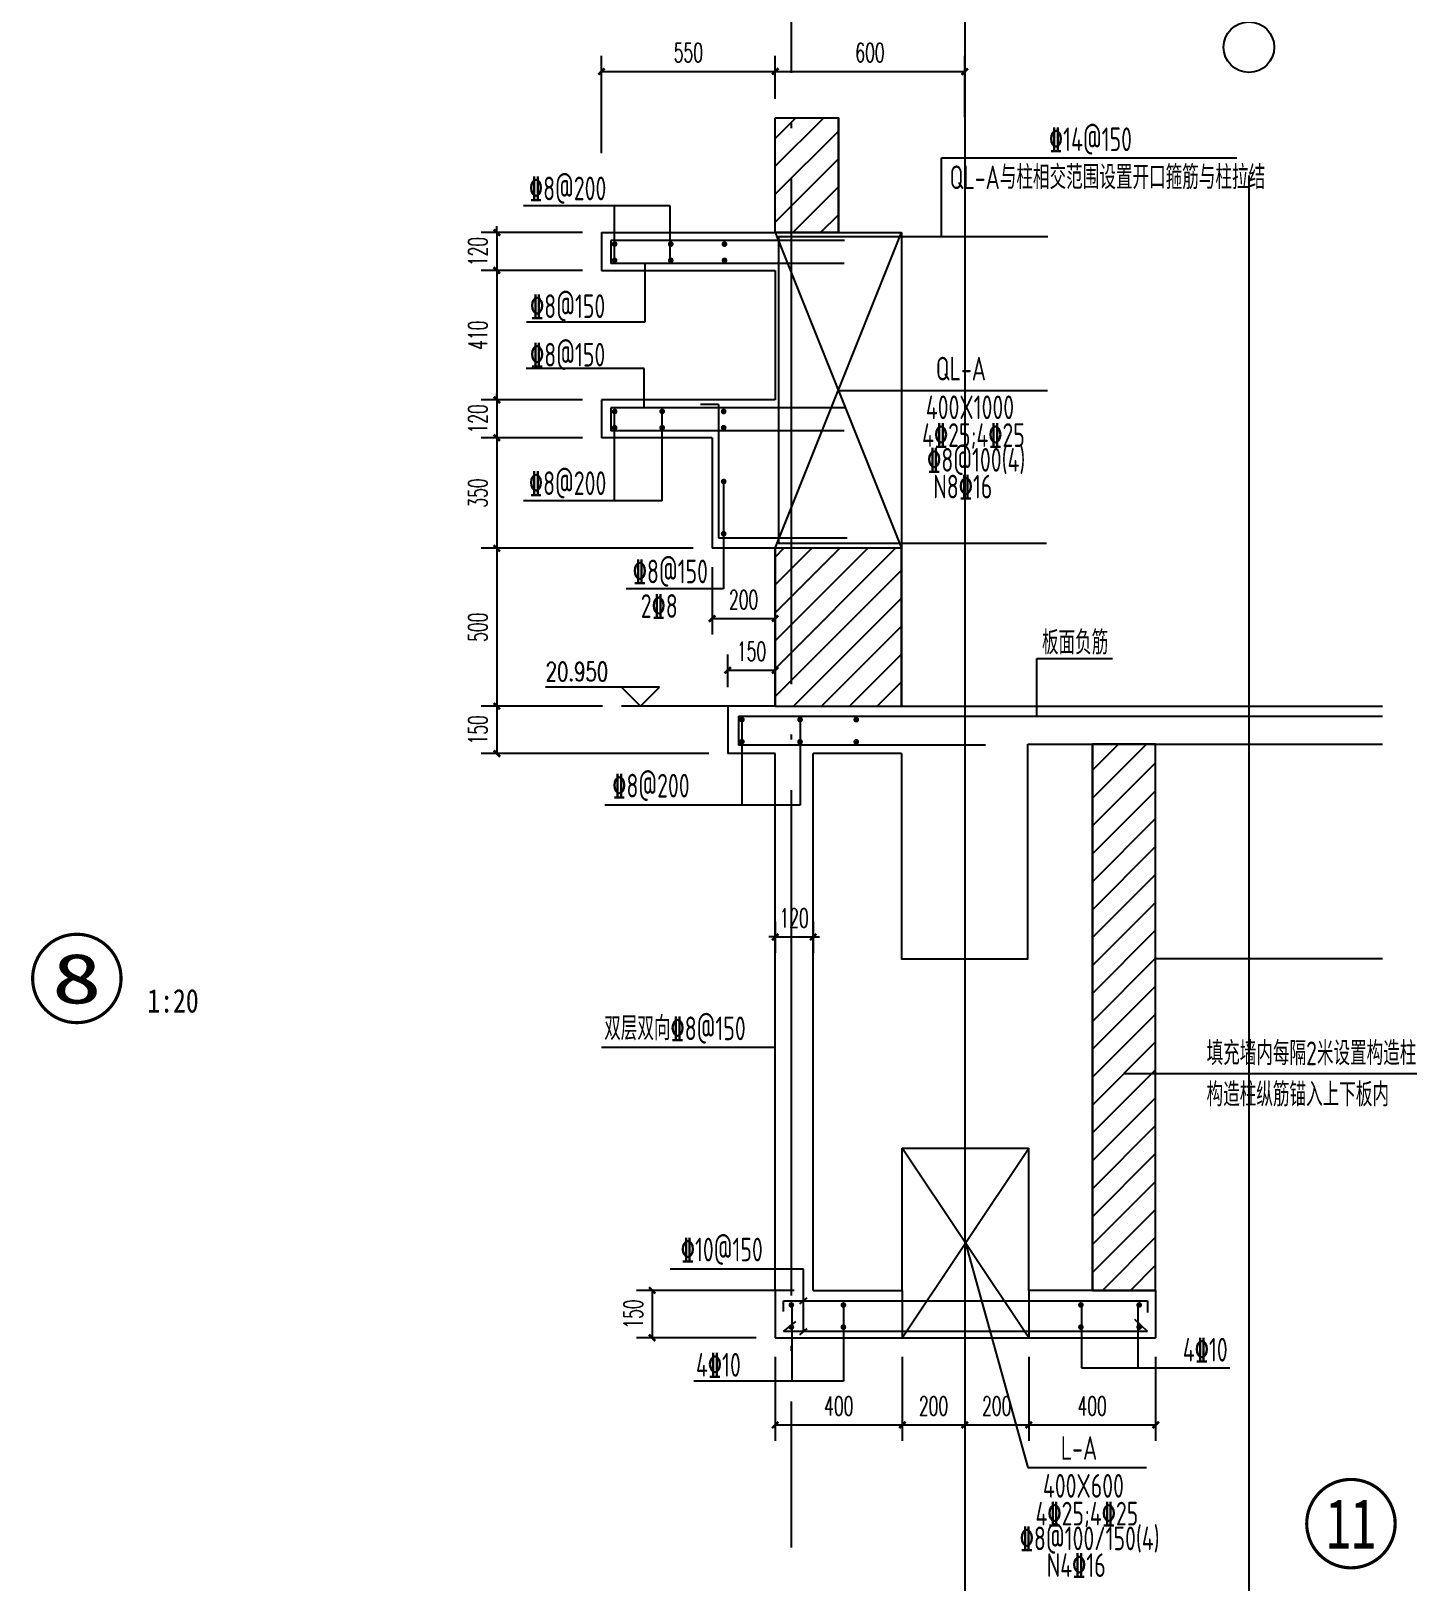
# Model space of a CAD drawing. Extents: x 0 to 125661, y -104936 to 8656.
# Drawn here: x 33861 to 38248, y -8925 to -4013 of the extents above; entities that cross this region are included whole.
import ezdxf
from ezdxf.enums import TextEntityAlignment as Align

# ---------------------------------------------------------------- set-up
doc = ezdxf.new("R2010")
doc.units = 0
doc.header["$LTSCALE"] = 800
doc.header["$MEASUREMENT"] = 0
doc.linetypes.add('DOTE', pattern=[2.42, 2, -0.2, 0.02, -0.2])
doc.layers.get('0').update_dxf_attribs({"linetype": 'CONTINUOUS'})
doc.layers.get('Defpoints').update_dxf_attribs({"color": 1, "linetype": 'CONTINUOUS'})
for name, color, linetype in [('3-ban', 84, 'CONTINUOUS'), ('AXIS', 3, 'CONTINUOUS'), ('AXIS_TEXT', 7, 'CONTINUOUS'), ('DIM_ELEV', 3, 'CONTINUOUS'), ('DIM_IDEN', 3, 'CONTINUOUS'), ('DOTE', 28, 'CONTINUOUS'), ('PUB_HATCH', 8, 'CONTINUOUS'), ('PUB_TEXT', 7, 'CONTINUOUS'), ('R', 1, 'CONTINUOUS'), ('WALL', 50, 'CONTINUOUS')]:
    doc.layers.add(name, color=color, linetype=linetype)
doc.styles.add('_TCH_DIM', font='SIMPLEX', dxfattribs={"bigfont": 'GBCBIG'})
doc.styles.add('COMPLEX', font='COMPLEX')
doc.styles.add('DIM_FONT', font='SIMPLEX.shx', dxfattribs={"width": 0.6})
doc.styles.add('ht', font='SIMHEI.TTF')
doc.styles.add('TSSD_Rein', font='tssdeng.shx', dxfattribs={"width": 0.7, "bigfont": 'hztxt.shx'})
doc.styles.add('房间名称', font='SIMHEI.TTF', dxfattribs={"width": 0.8})
doc.dimstyles.new('DIMN20', dxfattribs={"dimscale": 0.2, "dimtxt": 300, "dimasz": 100, "dimexe": 250, "dimexo": 300, "dimgap": 150, "dimtad": 1, "dimdec": 0, "dimzin": 0, "dimdsep": 46, "dimtxsty": 'DIM_FONT', "dimblk": 'ARCHTICK', "dimcen": 0.09, "dimclrt": 7, "dimazin": 2, "dimtfac": 1, "dimtdec": 0, "dimtix": 1, "dimtmove": 2, "dimatfit": 3, "dimfxl": 0, "dimtolj": 1, "dimtzin": 0, "dimarcsym": 0})

# ---------------------------------------------------------------- blocks, each defined once
blk = doc.blocks.new('_AXISO')
blk.add_circle((0, 0), 0.5)
at = {"layer": 'AXIS_TEXT', "style": 'COMPLEX', "width": 1.041667}
blk.add_attdef('A', text='', height=0.56, dxfattribs=at).set_placement((-0.25, -0.28), (0.25, -0.28), align=Align.FIT)
blk = doc.blocks.new('_ArchTick')
at = {"color": 0, "linetype": 'ByBlock', "const_width": 0.4}
blk.add_lwpolyline([(-0.5, -0.5), (0.5, 0.5)], dxfattribs=at)
blk = doc.blocks.new('*D56')
at = {"layer": '3-ban', "color": 0, "lineweight": -2}
for p, q in [((35606.8, -4651.7), (35285.4, -4651.7)), ((35335.4, -4651.7), (35335.4, -4631.7)), ((35335.4, -4651.7), (35335.4, -4771.7)), ((35606.8, -4771.7), (35285.4, -4771.7)), ((35335.4, -4771.7), (35335.4, -4791.7))]:
    blk.add_line(p, q, dxfattribs=at)
at = {"layer": 'Defpoints', "color": 0}
for p in [(35666.8, -4651.7), (35335.4, -4771.7), (35666.8, -4771.7)]:
    blk.add_point(p, dxfattribs=at)
at = {"layer": '3-ban', "color": 0, "lineweight": -2, "xscale": 20, "yscale": 20, "zscale": 20}
for p, rotation in [((35335.4, -4651.7), 270), ((35335.4, -4771.7), 90)]:
    blk.add_blockref('_ArchTick', p, dxfattribs=dict(at, rotation=rotation))
at = {"layer": '3-ban', "color": 7, "insert": (35275.4, -4711.7), "char_height": 60, "attachment_point": 5, "rotation": 90, "style": 'DIM_FONT'}
blk.add_mtext('\\A1;120', dxfattribs=at)
blk = doc.blocks.new('*D57')
at = {"layer": '3-ban', "color": 0, "lineweight": -2}
for p, q in [((35606.8, -4771.7), (35285.4, -4771.7)), ((35335.4, -4771.7), (35335.4, -5181.7)), ((35606.8, -5181.7), (35285.4, -5181.7))]:
    blk.add_line(p, q, dxfattribs=at)
at = {"layer": 'Defpoints', "color": 0}
for p in [(35666.8, -4771.7), (35335.4, -5181.7), (35666.8, -5181.7)]:
    blk.add_point(p, dxfattribs=at)
at = {"layer": '3-ban', "color": 0, "lineweight": -2, "xscale": 20, "yscale": 20, "zscale": 20}
for p, rotation in [((35335.4, -4771.7), 90), ((35335.4, -5181.7), 270)]:
    blk.add_blockref('_ArchTick', p, dxfattribs=dict(at, rotation=rotation))
at = {"layer": '3-ban', "color": 7, "insert": (35275.4, -4976.7), "char_height": 60, "attachment_point": 5, "rotation": 90, "style": 'DIM_FONT'}
blk.add_mtext('\\A1;410', dxfattribs=at)
blk = doc.blocks.new('*D58')
at = {"layer": '3-ban', "color": 0, "lineweight": -2}
for p, q in [((35606.8, -5181.7), (35285.4, -5181.7)), ((35335.4, -5181.7), (35335.4, -5161.7)), ((35335.4, -5181.7), (35335.4, -5301.7)), ((35606.8, -5301.7), (35285.4, -5301.7)), ((35335.4, -5301.7), (35335.4, -5321.7))]:
    blk.add_line(p, q, dxfattribs=at)
at = {"layer": 'Defpoints', "color": 0}
for p in [(35666.8, -5181.7), (35335.4, -5301.7), (35666.8, -5301.7)]:
    blk.add_point(p, dxfattribs=at)
at = {"layer": '3-ban', "color": 0, "lineweight": -2, "xscale": 20, "yscale": 20, "zscale": 20}
for p, rotation in [((35335.4, -5181.7), 270), ((35335.4, -5301.7), 90)]:
    blk.add_blockref('_ArchTick', p, dxfattribs=dict(at, rotation=rotation))
at = {"layer": '3-ban', "color": 7, "insert": (35275.4, -5241.7), "char_height": 60, "attachment_point": 5, "rotation": 90, "style": 'DIM_FONT'}
blk.add_mtext('\\A1;120', dxfattribs=at)
blk = doc.blocks.new('*D59')
at = {"layer": '3-ban', "color": 0, "lineweight": -2}
for p, q in [((35606.8, -5301.7), (35285.4, -5301.7)), ((35335.4, -5301.7), (35335.4, -5651.7)), ((35956.8, -5651.7), (35285.4, -5651.7))]:
    blk.add_line(p, q, dxfattribs=at)
at = {"layer": 'Defpoints', "color": 0}
for p in [(35666.8, -5301.7), (35335.4, -5651.7), (36016.8, -5651.7)]:
    blk.add_point(p, dxfattribs=at)
at = {"layer": '3-ban', "color": 0, "lineweight": -2, "xscale": 20, "yscale": 20, "zscale": 20}
for p, rotation in [((35335.4, -5301.7), 90), ((35335.4, -5651.7), 270)]:
    blk.add_blockref('_ArchTick', p, dxfattribs=dict(at, rotation=rotation))
at = {"layer": '3-ban', "color": 7, "insert": (35275.4, -5476.7), "char_height": 60, "attachment_point": 5, "rotation": 90, "style": 'DIM_FONT'}
blk.add_mtext('\\A1;350', dxfattribs=at)
blk = doc.blocks.new('*D60')
at = {"layer": '3-ban', "color": 0, "lineweight": -2}
for p, q in [((35666.8, -4400.3), (35666.8, -4091.6)), ((36216.8, -4228.1), (36216.8, -4091.6)), ((35666.8, -4141.6), (36216.8, -4141.6))]:
    blk.add_line(p, q, dxfattribs=at)
at = {"layer": 'Defpoints', "color": 0}
for p in [(36216.8, -4141.6), (36216.8, -4288.1), (35666.8, -4460.3)]:
    blk.add_point(p, dxfattribs=at)
at = {"layer": '3-ban', "color": 0, "lineweight": -2, "xscale": 20, "yscale": 20, "zscale": 20, "rotation": 180}
blk.add_blockref('_ArchTick', (35666.8, -4141.6), dxfattribs=at)
at = {"layer": '3-ban', "color": 0, "lineweight": -2, "xscale": 20, "yscale": 20, "zscale": 20}
blk.add_blockref('_ArchTick', (36216.8, -4141.6), dxfattribs=at)
at = {"layer": '3-ban', "color": 7, "insert": (35941.8, -4081.6), "char_height": 60, "attachment_point": 5, "style": 'DIM_FONT'}
blk.add_mtext('\\A1;550', dxfattribs=at)
blk = doc.blocks.new('*D61')
at = {"layer": '3-ban', "color": 0, "lineweight": -2}
for p, q in [((36216.8, -4228.1), (36216.8, -4091.6)), ((36816.8, -4285.3), (36816.8, -4091.6)), ((36216.8, -4141.6), (36816.8, -4141.6))]:
    blk.add_line(p, q, dxfattribs=at)
at = {"layer": 'Defpoints', "color": 0}
for p in [(36816.8, -4141.6), (36216.8, -4288.1), (36816.8, -4345.3)]:
    blk.add_point(p, dxfattribs=at)
at = {"layer": '3-ban', "color": 0, "lineweight": -2, "xscale": 20, "yscale": 20, "zscale": 20, "rotation": 180}
blk.add_blockref('_ArchTick', (36216.8, -4141.6), dxfattribs=at)
at = {"layer": '3-ban', "color": 0, "lineweight": -2, "xscale": 20, "yscale": 20, "zscale": 20}
blk.add_blockref('_ArchTick', (36816.8, -4141.6), dxfattribs=at)
at = {"layer": '3-ban', "color": 7, "insert": (36516.8, -4081.6), "char_height": 60, "attachment_point": 5, "style": 'DIM_FONT'}
blk.add_mtext('\\A1;600', dxfattribs=at)
blk = doc.blocks.new('*D62')
at = {"layer": '3-ban', "color": 0, "lineweight": -2}
for p, q in [((36016.8, -5711.7), (36016.8, -5924.1)), ((36216.8, -5711.7), (36216.8, -5924.1)), ((36016.8, -5874.1), (36216.8, -5874.1))]:
    blk.add_line(p, q, dxfattribs=at)
at = {"layer": 'Defpoints', "color": 0}
for p in [(36016.8, -5651.7), (36216.8, -5651.7), (36216.8, -5874.1)]:
    blk.add_point(p, dxfattribs=at)
at = {"layer": '3-ban', "color": 0, "lineweight": -2, "xscale": 20, "yscale": 20, "zscale": 20, "rotation": 180}
blk.add_blockref('_ArchTick', (36016.8, -5874.1), dxfattribs=at)
at = {"layer": '3-ban', "color": 0, "lineweight": -2, "xscale": 20, "yscale": 20, "zscale": 20}
blk.add_blockref('_ArchTick', (36216.8, -5874.1), dxfattribs=at)
at = {"layer": '3-ban', "color": 7, "insert": (36116.8, -5814.1), "char_height": 60, "attachment_point": 5, "style": 'DIM_FONT'}
blk.add_mtext('\\A1;200', dxfattribs=at)
blk = doc.blocks.new('*D63')
at = {"layer": '3-ban', "color": 0, "lineweight": -2}
for p, q in [((35651, -5651.7), (35285.4, -5651.7)), ((35335.4, -5651.7), (35335.4, -6151.7)), ((35670, -6151.7), (35285.4, -6151.7))]:
    blk.add_line(p, q, dxfattribs=at)
at = {"layer": 'Defpoints', "color": 0}
for p in [(35711, -5651.7), (35335.4, -6151.7), (35730, -6151.7)]:
    blk.add_point(p, dxfattribs=at)
at = {"layer": '3-ban', "color": 0, "lineweight": -2, "xscale": 20, "yscale": 20, "zscale": 20}
for p, rotation in [((35335.4, -5651.7), 90), ((35335.4, -6151.7), 270)]:
    blk.add_blockref('_ArchTick', p, dxfattribs=dict(at, rotation=rotation))
at = {"layer": '3-ban', "color": 7, "insert": (35275.4, -5901.7), "char_height": 60, "attachment_point": 5, "rotation": 90, "style": 'DIM_FONT'}
blk.add_mtext('\\A1;500', dxfattribs=at)
blk = doc.blocks.new('*D64')
at = {"layer": '3-ban', "color": 0, "lineweight": -2}
for p, q in [((35670, -6151.7), (35285.4, -6151.7)), ((35335.4, -6151.7), (35335.4, -6301.7)), ((36006.8, -6301.7), (35285.4, -6301.7))]:
    blk.add_line(p, q, dxfattribs=at)
at = {"layer": 'Defpoints', "color": 0}
for p in [(35730, -6151.7), (35335.4, -6301.7), (36066.8, -6301.7)]:
    blk.add_point(p, dxfattribs=at)
at = {"layer": '3-ban', "color": 0, "lineweight": -2, "xscale": 20, "yscale": 20, "zscale": 20}
for p, rotation in [((35335.4, -6151.7), 90), ((35335.4, -6301.7), 270)]:
    blk.add_blockref('_ArchTick', p, dxfattribs=dict(at, rotation=rotation))
at = {"layer": '3-ban', "color": 7, "insert": (35275.4, -6226.7), "char_height": 60, "attachment_point": 5, "rotation": 90, "style": 'DIM_FONT'}
blk.add_mtext('\\A1;150', dxfattribs=at)
blk = doc.blocks.new('*D65')
at = {"layer": '3-ban', "color": 0, "lineweight": -2}
for p, q in [((36066.8, -6091.7), (36066.8, -5987.9)), ((36216.8, -6091.7), (36216.8, -5987.9)), ((36066.8, -6037.9), (36216.8, -6037.9))]:
    blk.add_line(p, q, dxfattribs=at)
at = {"layer": 'Defpoints', "color": 0}
for p in [(36216.8, -6037.9), (36066.8, -6151.7), (36216.8, -6151.7)]:
    blk.add_point(p, dxfattribs=at)
at = {"layer": '3-ban', "color": 0, "lineweight": -2, "xscale": 20, "yscale": 20, "zscale": 20, "rotation": 180}
blk.add_blockref('_ArchTick', (36066.8, -6037.9), dxfattribs=at)
at = {"layer": '3-ban', "color": 0, "lineweight": -2, "xscale": 20, "yscale": 20, "zscale": 20}
blk.add_blockref('_ArchTick', (36216.8, -6037.9), dxfattribs=at)
at = {"layer": '3-ban', "color": 7, "insert": (36141.8, -5977.9), "char_height": 60, "attachment_point": 5, "style": 'DIM_FONT'}
blk.add_mtext('\\A1;150', dxfattribs=at)
blk = doc.blocks.new('*D66')
at = {"layer": '3-ban', "color": 0, "lineweight": -2}
for p, q in [((36216.8, -8211.7), (36216.8, -8477.8)), ((36619.2, -8211.7), (36619.2, -8477.8)), ((36216.8, -8427.8), (36619.2, -8427.8))]:
    blk.add_line(p, q, dxfattribs=at)
at = {"layer": 'Defpoints', "color": 0}
for p in [(36216.8, -8151.7), (36619.2, -8151.7), (36619.2, -8427.8)]:
    blk.add_point(p, dxfattribs=at)
at = {"layer": '3-ban', "color": 0, "lineweight": -2, "xscale": 20, "yscale": 20, "zscale": 20, "rotation": 180}
blk.add_blockref('_ArchTick', (36216.8, -8427.8), dxfattribs=at)
at = {"layer": '3-ban', "color": 0, "lineweight": -2, "xscale": 20, "yscale": 20, "zscale": 20}
blk.add_blockref('_ArchTick', (36619.2, -8427.8), dxfattribs=at)
at = {"layer": '3-ban', "color": 7, "insert": (36418, -8367.8), "char_height": 60, "attachment_point": 5, "style": 'DIM_FONT'}
blk.add_mtext('\\A1;400', dxfattribs=at)
blk = doc.blocks.new('*D67')
at = {"layer": '3-ban', "color": 0, "lineweight": -2}
for p, q in [((36619.2, -8211.7), (36619.2, -8477.8)), ((36816.8, -8260.7), (36816.8, -8477.8)), ((36619.2, -8427.8), (36816.8, -8427.8))]:
    blk.add_line(p, q, dxfattribs=at)
at = {"layer": 'Defpoints', "color": 0}
for p in [(36619.2, -8151.7), (36816.8, -8200.7), (36816.8, -8427.8)]:
    blk.add_point(p, dxfattribs=at)
at = {"layer": '3-ban', "color": 0, "lineweight": -2, "xscale": 20, "yscale": 20, "zscale": 20, "rotation": 180}
blk.add_blockref('_ArchTick', (36619.2, -8427.8), dxfattribs=at)
at = {"layer": '3-ban', "color": 0, "lineweight": -2, "xscale": 20, "yscale": 20, "zscale": 20}
blk.add_blockref('_ArchTick', (36816.8, -8427.8), dxfattribs=at)
at = {"layer": '3-ban', "color": 7, "insert": (36718, -8367.8), "char_height": 60, "attachment_point": 5, "style": 'DIM_FONT'}
blk.add_mtext('\\A1;200', dxfattribs=at)
blk = doc.blocks.new('*D68')
at = {"layer": '3-ban', "color": 0, "lineweight": -2}
for p, q in [((37019.2, -8211.7), (37019.2, -8477.8)), ((36816.8, -8260.7), (36816.8, -8477.8)), ((36816.8, -8427.8), (37019.2, -8427.8))]:
    blk.add_line(p, q, dxfattribs=at)
at = {"layer": 'Defpoints', "color": 0}
for p in [(37019.2, -8151.7), (36816.8, -8200.7), (37019.2, -8427.8)]:
    blk.add_point(p, dxfattribs=at)
at = {"layer": '3-ban', "color": 0, "lineweight": -2, "xscale": 20, "yscale": 20, "zscale": 20, "rotation": 180}
blk.add_blockref('_ArchTick', (36816.8, -8427.8), dxfattribs=at)
at = {"layer": '3-ban', "color": 0, "lineweight": -2, "xscale": 20, "yscale": 20, "zscale": 20}
blk.add_blockref('_ArchTick', (37019.2, -8427.8), dxfattribs=at)
at = {"layer": '3-ban', "color": 7, "insert": (36918, -8367.8), "char_height": 60, "attachment_point": 5, "style": 'DIM_FONT'}
blk.add_mtext('\\A1;200', dxfattribs=at)
blk = doc.blocks.new('*D69')
at = {"layer": '3-ban', "color": 0, "lineweight": -2}
for p, q in [((37019.2, -8211.7), (37019.2, -8477.8)), ((37421.2, -8211.7), (37421.2, -8477.8)), ((37019.2, -8427.8), (37421.2, -8427.8))]:
    blk.add_line(p, q, dxfattribs=at)
at = {"layer": 'Defpoints', "color": 0}
for p in [(37019.2, -8151.7), (37421.2, -8151.7), (37421.2, -8427.8)]:
    blk.add_point(p, dxfattribs=at)
at = {"layer": '3-ban', "color": 0, "lineweight": -2, "xscale": 20, "yscale": 20, "zscale": 20, "rotation": 180}
blk.add_blockref('_ArchTick', (37019.2, -8427.8), dxfattribs=at)
at = {"layer": '3-ban', "color": 0, "lineweight": -2, "xscale": 20, "yscale": 20, "zscale": 20}
blk.add_blockref('_ArchTick', (37421.2, -8427.8), dxfattribs=at)
at = {"layer": '3-ban', "color": 7, "insert": (37220.2, -8367.8), "char_height": 60, "attachment_point": 5, "style": 'DIM_FONT'}
blk.add_mtext('\\A1;400', dxfattribs=at)
blk = doc.blocks.new('*D327')
at = {"layer": '3-ban', "color": 0, "lineweight": -2}
for p, q in [((36216.8, -6833.7), (36216.8, -6932.6)), ((36336.8, -6833.7), (36336.8, -6932.6)), ((36216.8, -6882.6), (36196.8, -6882.6)), ((36216.8, -6882.6), (36336.8, -6882.6)), ((36336.8, -6882.6), (36356.8, -6882.6))]:
    blk.add_line(p, q, dxfattribs=at)
at = {"layer": 'Defpoints', "color": 0}
for p in [(36216.8, -6773.7), (36336.8, -6773.7), (36336.8, -6882.6)]:
    blk.add_point(p, dxfattribs=at)
at = {"layer": '3-ban', "color": 0, "lineweight": -2, "xscale": 20, "yscale": 20, "zscale": 20}
blk.add_blockref('_ArchTick', (36216.8, -6882.6), dxfattribs=at)
at = {"layer": '3-ban', "color": 0, "lineweight": -2, "xscale": 20, "yscale": 20, "zscale": 20, "rotation": 180}
blk.add_blockref('_ArchTick', (36336.8, -6882.6), dxfattribs=at)
at = {"layer": '3-ban', "color": 7, "insert": (36276.8, -6822.6), "char_height": 60, "attachment_point": 5, "style": 'DIM_FONT'}
blk.add_mtext('\\A1;120', dxfattribs=at)
blk = doc.blocks.new('*D569')
at = {"layer": '3-ban', "color": 0, "lineweight": -2}
for p, q in [((36276.8, -8001.7), (35777.3, -8001.7)), ((35827.3, -8001.7), (35827.3, -8151.7)), ((36156.8, -8151.7), (35777.3, -8151.7))]:
    blk.add_line(p, q, dxfattribs=at)
at = {"layer": 'Defpoints', "color": 0}
for p in [(36336.8, -8001.7), (35827.3, -8151.7), (36216.8, -8151.7)]:
    blk.add_point(p, dxfattribs=at)
at = {"layer": '3-ban', "color": 0, "lineweight": -2, "xscale": 20, "yscale": 20, "zscale": 20}
for p, rotation in [((35827.3, -8001.7), 90), ((35827.3, -8151.7), 270)]:
    blk.add_blockref('_ArchTick', p, dxfattribs=dict(at, rotation=rotation))
at = {"layer": '3-ban', "color": 7, "insert": (35767.3, -8076.7), "char_height": 60, "attachment_point": 5, "rotation": 90, "style": 'DIM_FONT'}
blk.add_mtext('\\A1;150', dxfattribs=at)

msp = doc.modelspace()

# ---------------------------------------------------------------- hatches: boundary and pattern name
at = {"layer": 'PUB_HATCH'}
h = msp.add_hatch(dxfattribs=at)
h.set_pattern_fill('ANSI31', color=8, scale=500, style=0)
h.paths.add_polyline_path([(36216.8, -4288.1), (36416.8, -4288.1), (36416.8, -4651.7), (36216.8, -4651.7)])
h = msp.add_hatch(dxfattribs=at)
h.set_pattern_fill('ANSI31', color=8, scale=500, style=0)
h.paths.add_polyline_path([(36216.8, -6151.7), (36616.8, -6151.7), (36616.8, -5651.7), (36216.8, -5651.7)])
h = msp.add_hatch(dxfattribs=at)
h.set_pattern_fill('ANSI31', color=8, scale=500, style=0)
h.paths.add_polyline_path([(37221.2, -8001.7), (37421.2, -8001.7), (37421.2, -6271.7), (37221.2, -6271.7)])

# ---------------------------------------------------------------- linework, layer by layer
msp.add_line((38138.8, -6951.7), (37421.2, -6951.7))
at = {"layer": '3-ban'}
for p, q in [((36216.8, -4651.7), (36216.8, -4288.1)), ((36216.8, -4288.1), (36416.8, -4288.1)), ((36416.8, -4651.7), (36416.8, -4288.1)), ((36742.9, -4665.2), (36742.9, -4415)), ((36742.9, -4415), (37677.7, -4415)), ((35884.5, -4567.4), (35419.6, -4567.4)), ((35708.4, -4739.8), (35708.4, -4567.4)), ((35884.5, -4739.8), (35884.5, -4567.4)), ((36216.8, -5651.7), (36616.8, -4651.7)), ((36216.8, -4651.7), (36616.8, -5651.7)), ((35803.9, -4749.7), (35803.9, -4935.8)), ((35803.9, -4935.8), (35429, -4935.8)), ((35802.3, -5082.5), (35428.3, -5082.5)), ((35802.3, -5207.2), (35802.3, -5082.5)), ((36416.8, -5151.7), (37079, -5151.7)), ((35708.4, -5500.8), (35708.4, -5215.7)), ((35859.2, -5500.8), (35859.2, -5215.7)), ((36053.6, -5439.9), (36053.6, -5780.2)), ((35859.2, -5500.8), (35419.6, -5500.8)), ((36216.8, -6151.7), (36216.8, -5651.7)), ((36616.8, -5651.7), (36616.8, -6151.7)), ((36053.6, -5780.2), (35744.8, -5780.2)), ((37044.8, -6183.2), (37044.8, -6001.1)), ((37044.8, -6001.1), (37284.3, -6001.1)), ((36134.5, -6151.7), (35730, -6151.7)), ((36111.3, -6189.7), (36111.3, -6465.5)), ((36295.7, -6189.7), (36295.7, -6465.5)), ((37221.2, -8001.7), (37221.2, -6271.7)), ((37421.2, -8001.7), (37421.2, -6271.7)), ((36295.7, -6465.5), (35677, -6465.5)), ((36216.8, -7232.4), (35667.3, -7232.4)), ((37321.2, -7315), (38248.4, -7315)), ((37019.2, -8151.7), (36619.2, -7551.7)), ((36619.2, -8151.7), (37019.2, -7551.7)), ((36819.2, -7851.7), (37016.6, -8562.7)), ((36306.1, -7934.1), (35884.4, -7934.1)), ((36306.1, -8132.4), (36306.1, -7934.1)), ((36619.2, -8001.7), (36619.2, -8151.7)), ((37019.2, -8001.7), (37019.2, -8151.7)), ((36269.2, -8043.4), (36269.2, -8289.2)), ((36432.6, -8043.4), (36432.6, -8289.2)), ((37186.9, -8043.4), (37186.9, -8246.7)), ((37364.4, -8043.4), (37364.4, -8246.7)), ((37186.9, -8246.7), (37656.2, -8246.7)), ((36432.6, -8289.2), (35958.8, -8289.2)), ((37016.6, -8562.7), (37392.7, -8562.7))]:
    msp.add_line(p, q, dxfattribs=at)
for points in [[(36216.8, -4288.1), (36416.8, -4288.1), (36416.8, -4651.7), (36216.8, -4651.7)], [(36216.8, -6151.7), (36616.8, -6151.7), (36616.8, -5651.7), (36216.8, -5651.7)], [(37221.2, -8001.7), (37421.2, -8001.7), (37421.2, -6271.7), (37221.2, -6271.7)]]:
    msp.add_lwpolyline(points, close=True, dxfattribs=at)
at = {"layer": 'AXIS'}
for p, q in [((36816.8, -8331.7), (36816.8, -9131.7)), ((37716.4, -8331.7), (37716.4, -9131.7))]:
    msp.add_line(p, q, dxfattribs=at)
at = {"layer": 'Defpoints', "color": 6, "linetype": 'DOTE'}
msp.add_line((36266.8, -609.5), (36266.8, -8816), dxfattribs=at)
at = {"layer": 'DIM_ELEV'}
for p, q in [((35850, -6091.7), (35490, -6091.7)), ((35790, -6151.7), (35730, -6091.7)), ((35790, -6151.7), (35850, -6091.7))]:
    msp.add_line(p, q, dxfattribs=at)
at = {"layer": 'DIM_IDEN', "color": 0, "const_width": 10}
for points in [[(34145.9, -7013.9, 1), (33865.9, -7013.9, 1)], [(38179.4, -8740.4, 1), (37899.4, -8740.4, 1)]]:
    msp.add_lwpolyline(points, format="xyb", close=True, dxfattribs=at)
at = {"layer": 'DOTE'}
for p, q in [((36816.8, -609.5), (36816.8, -8816)), ((37716.4, -4470.8), (37716.4, -8347.6))]:
    msp.add_line(p, q, dxfattribs=at)
at = {"layer": 'R'}
for p, q in [((36435.8, -4677.2), (35696.2, -4677.2)), ((35696.2, -4677.2), (35696.2, -4749.7)), ((36435.5, -4749.7), (35696.2, -4749.7)), ((36037.6, -5195.9), (35980.3, -5195.9)), ((36037.6, -5195.9), (36037.6, -5618.8)), ((36435.8, -5207.2), (35696.2, -5207.2)), ((35696.2, -5207.2), (35696.2, -5279.7)), ((36435.5, -5279.7), (35696.2, -5279.7)), ((36037.6, -5618.8), (36444.5, -5618.8)), ((36100.7, -6183.2), (38138.8, -6183.2)), ((36100.7, -6183.2), (36100.7, -6275.2)), ((36882.3, -6275.2), (36100.7, -6275.2)), ((36243.2, -8034.6), (37395.3, -8034.6)), ((36243.2, -8068.5), (36243.2, -8034.6)), ((36294.5, -8044.1), (36317.6, -8025)), ((37395.3, -8034.6), (37395.3, -8071.5)), ((36243.2, -8132.4), (36282.2, -8100.2)), ((37395.3, -8132.4), (37354.8, -8093.7)), ((37395.3, -8132.4), (36243.2, -8132.4)), ((36294.5, -8142), (36317.6, -8122.9))]:
    msp.add_line(p, q, dxfattribs=at)
msp.add_lwpolyline([(37079.7, -4665.2), (36227.2, -4665.2), (36227.2, -5635.8), (37075.7, -5635.8)], dxfattribs=at)
at = {"layer": 'R', "const_width": 9}
for points in [[(35712.9, -4688.3, -1), (35703.9, -4688.3, -1)], [(35890.6, -4688.3, -1), (35881.6, -4688.3, -1)], [(36060.6, -4688.3, -1), (36051.6, -4688.3, -1)], [(35712.9, -4739.8, -1), (35703.9, -4739.8, -1)], [(35890.6, -4739.8, -1), (35881.6, -4739.8, -1)], [(36060.6, -4739.8, -1), (36051.6, -4739.8, -1)], [(35712.9, -5218.3, -1), (35703.9, -5218.3, -1)], [(35863.4, -5218.3, -1), (35854.4, -5218.3, -1)], [(36058.1, -5218.3, -1), (36049.1, -5218.3, -1)], [(35712.9, -5269.8, -1), (35703.9, -5269.8, -1)], [(35863.4, -5269.8, -1), (35854.4, -5269.8, -1)], [(36058.1, -5269.8, -1), (36049.1, -5269.8, -1)], [(36058.1, -5439.9, -1), (36049.1, -5439.9, -1)], [(36058.1, -5605.5, -1), (36049.1, -5605.5, -1)], [(36115.8, -6194.2, -1), (36106.8, -6194.2, -1)], [(36299.9, -6194.2, -1), (36290.9, -6194.2, -1)], [(36477.9, -6194.2, -1), (36468.9, -6194.2, -1)], [(36115.8, -6264.3, -1), (36106.8, -6264.3, -1)], [(36299.9, -6264.3, -1), (36290.9, -6264.3, -1)], [(36477.9, -6264.3, -1), (36468.9, -6264.3, -1)], [(36272.4, -8047.9, -1), (36263.4, -8047.9, -1)], [(36437.1, -8047.9, -1), (36428.1, -8047.9, -1)], [(37189, -8047.9, -1), (37180, -8047.9, -1)], [(37373.4, -8047.9, -1), (37364.4, -8047.9, -1)], [(36272.4, -8118, -1), (36263.4, -8118, -1)], [(36437.1, -8118, -1), (36428.1, -8118, -1)], [(37189, -8118, -1), (37180, -8118, -1)], [(37373.4, -8118, -1), (37364.4, -8118, -1)]]:
    msp.add_lwpolyline(points, format="xyb", close=True, dxfattribs=at)
at = {"layer": 'WALL'}
for p, q in [((35666.8, -4651.7), (36616.8, -4651.7)), ((35666.8, -4651.7), (35666.8, -4771.7)), ((36616.8, -4651.7), (36616.8, -5651.7)), ((35666.8, -4771.7), (36216.8, -4771.7)), ((36216.8, -4771.7), (36216.8, -5181.7)), ((36216.8, -5181.7), (35666.8, -5181.7)), ((35666.8, -5181.7), (35666.8, -5301.7)), ((36016.8, -5301.7), (35666.8, -5301.7)), ((36016.8, -5301.7), (36016.8, -5651.7)), ((36616.8, -5651.7), (36016.8, -5651.7)), ((36066.8, -6151.7), (36066.8, -6301.7)), ((36216.8, -6151.7), (36066.8, -6151.7)), ((36216.8, -6151.7), (38138.8, -6151.7)), ((37016.4, -6271.7), (38138.8, -6271.7)), ((36216.8, -6301.7), (36066.8, -6301.7)), ((36216.8, -8001.7), (36216.8, -6301.7)), ((36336.8, -8001.7), (36336.8, -6301.7)), ((36616.8, -6301.7), (36336.8, -6301.7)), ((36619.2, -8001.7), (36619.2, -7551.7)), ((36619.2, -7551.7), (37018.8, -7551.7)), ((36216.8, -8001.7), (36216.8, -8151.7)), ((36336.8, -8001.7), (36619.2, -8001.7)), ((37421.2, -8001.7), (37421.2, -8151.7)), ((36216.8, -8151.7), (37421.2, -8151.7))]:
    msp.add_line(p, q, dxfattribs=at)
for points in [[(36616.8, -6301.7), (36616.8, -6951.7), (36616.8, -6951.7), (37016.8, -6951.7), (37016.8, -6271.7)], [(37421.2, -8001.7), (37019.2, -8001.7), (37019.2, -7551.7)]]:
    msp.add_lwpolyline(points, dxfattribs=at)

# ---------------------------------------------------------------- block references
at = {"layer": 'AXIS', "xscale": 160, "yscale": 160, "zscale": 160}
msp.add_blockref('_AXISO', (37716.4, -4064.6), dxfattribs=at)

# ---------------------------------------------------------------- texts
at = {"layer": '3-ban', "style": 'TSSD_Rein', "width": 0.7}
for s, p in [('%%13214@150', (37214.7, -4355.8)), ('%%1328@200', (35559.6, -4511.5)), ('QL-A与柱相交范围设置开口箍筋与柱拉结', (37268.3, -4472.6)), ('%%1328@150', (35559.6, -4884.4)), ('%%1328@150', (35559.6, -5038)), ('QL-A', (36804.6, -5082.6)), ('400X1000', (36833.3, -5205)), ('4%%13225;4%%13225', (36844.3, -5295.8)), ('%%1328@100(4)', (36853.1, -5371)), ('%%1328@200', (35559.6, -5444.9)), ('N8%%13216', (36810.5, -5456.1)), ('%%1328@150', (35884.8, -5724.4)), ('2%%1328', (35849.7, -5834.3)), ('板面负筋', (37166.2, -5946.4)), ('%%1328@200', (35823.3, -6402.9)), ('%%13210@150', (36047.6, -7872)), ('4%%13210', (37578.2, -8189.5)), ('4%%13210', (36036.9, -8237.4)), ('L-A', (37178.5, -8500.9)), ('400X600', (37192.5, -8620.7)), ('4%%13225;4%%13225', (37203.4, -8711.5)), ('%%1328@100/150(4)', (37212.2, -8786.7)), ('N4%%13216', (37169.6, -8871.8))]:
    msp.add_text(s, height=75, dxfattribs=at).set_placement(p, align=Align.MIDDLE)
for s, p in [('双层双向%%1328@150', (35675.3, -7209.4)), ('填充墙内每隔2米设置构造柱', (37582.4, -7288.5)), ('构造柱纵筋锚入上下板内', (37582.4, -7419))]:
    msp.add_text(s, height=75, dxfattribs=at).set_placement(p)
at = {"layer": 'AXIS_TEXT', "color": 0, "style": 'ht'}
for s, height, width, p, p2 in [('8', 158.4, 1.382813, (33926.7, -7093.1), (34085.1, -7093.1)), ('11', 158.39, 0.691406, (37960.2, -8819.6), (38118.6, -8819.6))]:
    msp.add_text(s, height=height, dxfattribs=dict(at, width=width)).set_placement(p, p2, align=Align.FIT)
at = {"layer": 'PUB_TEXT'}
for s, height, style, width, p in [('20.950', 59.5, '_TCH_DIM', 0.705882, (35490, -6071.7)), ('1:20', 74.68, '房间名称', 0.8, (34229, -7121.9))]:
    msp.add_text(s, height=height, dxfattribs=dict(at, style=style, width=width)).set_placement(p)

# ---------------------------------------------------------------- dimensions: what is measured, and where the dimension line sits
at = {"layer": '3-ban'}
for base, p1, p2, picture, middle in [((36216.8, -4141.6), (35666.8, -4460.3), (36216.8, -4288.1), '*D60', (35941.8, -4081.6)), ((36816.8, -4141.6), (36216.8, -4288.1), (36816.8, -4345.3), '*D61', (36516.8, -4081.6)), ((36216.8, -5874.1), (36016.8, -5651.7), (36216.8, -5651.7), '*D62', (36116.8, -5814.1)), ((36216.8, -6037.9), (36066.8, -6151.7), (36216.8, -6151.7), '*D65', (36141.8, -5977.9)), ((36336.8, -6882.6), (36216.8, -6773.7), (36336.8, -6773.7), '*D327', (36276.8, -6822.6))]:
    dim = msp.add_linear_dim(base=base, p1=p1, p2=p2, dimstyle='DIMN20', dxfattribs=at)
    dim.commit()
    dim.dimension.update_dxf_attribs({"geometry": picture, "text_midpoint": middle})
for base, p1, p2, picture, middle in [((35335.4, -4771.7), (35666.8, -4651.7), (35666.8, -4771.7), '*D56', (35275.4, -4711.7)), ((35335.4, -5181.7), (35666.8, -4771.7), (35666.8, -5181.7), '*D57', (35275.4, -4976.7)), ((35335.4, -5301.7), (35666.8, -5181.7), (35666.8, -5301.7), '*D58', (35275.4, -5241.7)), ((35335.4, -5651.7), (35666.8, -5301.7), (36016.8, -5651.7), '*D59', (35275.4, -5476.7)), ((35335.4, -6151.7), (35711, -5651.7), (35730, -6151.7), '*D63', (35275.4, -5901.7)), ((35335.4, -6301.7), (35730, -6151.7), (36066.8, -6301.7), '*D64', (35275.4, -6226.7)), ((35827.3, -8151.7), (36336.8, -8001.7), (36216.8, -8151.7), '*D569', (35767.3, -8076.7))]:
    dim = msp.add_linear_dim(base=base, p1=p1, p2=p2, angle=90, dimstyle='DIMN20', dxfattribs=at)
    dim.commit()
    dim.dimension.update_dxf_attribs({"geometry": picture, "text_midpoint": middle})
for base, p1, p2, text, picture, middle in [((36619.2, -8427.8), (36216.8, -8151.7), (36619.2, -8151.7), '400', '*D66', (36418, -8367.8)), ((36816.8, -8427.8), (36619.2, -8151.7), (36816.8, -8200.7), '200', '*D67', (36718, -8367.8)), ((37019.2, -8427.8), (36816.8, -8200.7), (37019.2, -8151.7), '200', '*D68', (36918, -8367.8)), ((37421.2, -8427.8), (37019.2, -8151.7), (37421.2, -8151.7), '400', '*D69', (37220.2, -8367.8))]:
    dim = msp.add_linear_dim(base=base, p1=p1, p2=p2, text=text, dimstyle='DIMN20', dxfattribs=at)
    dim.commit()
    dim.dimension.update_dxf_attribs({"geometry": picture, "text_midpoint": middle})

doc.saveas('drawing.dxf')
